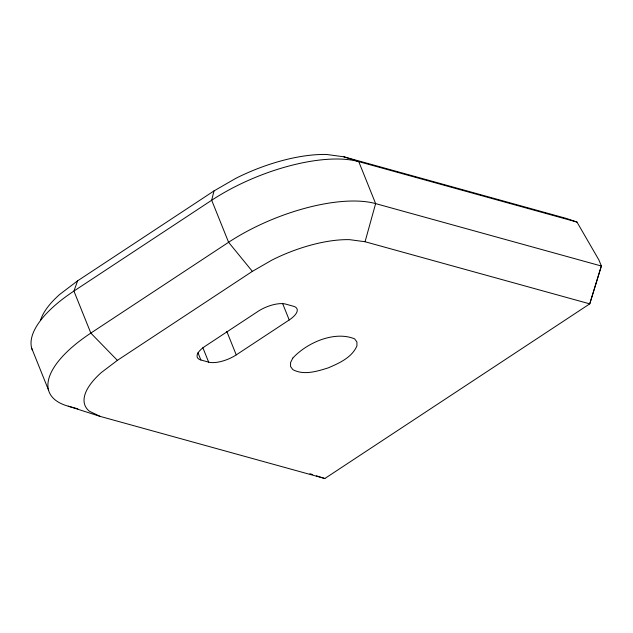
<?xml version="1.0" encoding="UTF-8"?>
<svg xmlns="http://www.w3.org/2000/svg" width="633" height="633" viewBox="0 0 633 633"><rect width="100%" height="100%" fill="white"/><g stroke="black" fill="none" stroke-linecap="round" stroke-linejoin="round"><path stroke-width="0.95" d="M213.986 190.929L211.691 200.25L228.592 242.281L252.361 271.367L271.881 260.116A83.738 32.987 -21.9 0 1 349.638 239.662L365.059 241.735L589.75 303.864L601.35 266.018L598.945 260.044L576.972 222.064L566.844 218.575L343.861 156.802L326.652 154.484A97.854 38.581 -21.9 0 0 235.777 178.364L213.986 190.929L77.614 280.83L59.66 294.464A97.854 38.581 -21.9 0 0 40.536 320.258M365.059 241.735L375.63 203.604L358.745 161.613L343.861 156.802M77.614 280.83L73.926 291.069A111.978 44.152 -21.9 0 0 32.251 349.914M252.361 271.367L117.382 360.359L101.304 372.568A83.738 32.987 -21.9 0 0 89.403 411.228L100.133 416.387L324.832 478.516L589.75 303.864L601.35 266.018L375.63 203.604A111.97 44.112 -21.9 0 0 228.592 242.281L90.828 333.1A111.97 44.112 -21.9 0 0 68.317 406.204L100.133 416.387M236.236 354.891L289.218 319.966A20.992 8.276 -21.9 0 0 293.435 306.245L285.649 304.093A20.992 8.276 -21.9 0 0 258.074 311.333L205.092 346.267A20.992 8.276 -21.9 0 0 200.875 359.979L208.661 362.139A20.992 8.276 -21.9 0 0 236.236 354.891L226.788 331.383M576.972 222.064L358.745 161.613A111.978 44.152 -21.9 0 0 211.691 200.25L73.926 291.069L90.828 333.1L117.382 360.359M68.317 406.204L77.843 408.839M309.901 473.713L312.694 474.615M316.429 475.818L324.832 478.516M282.682 303.682L289.218 319.966M202.845 347.667L208.661 362.139M197.971 352.747L200.875 359.979M31.65 348.095L48.543 390.11M292.786 358.096L290.555 362.614L290.579 366.554L292.857 369.664C303.887 375.543 317.062 371.357 328.203 367.884C339.201 363.184 351.901 357.566 356.933 345.903L356.909 341.962L354.622 338.853C334.39 330.561 306.815 342.809 292.786 358.096"/></g></svg>
